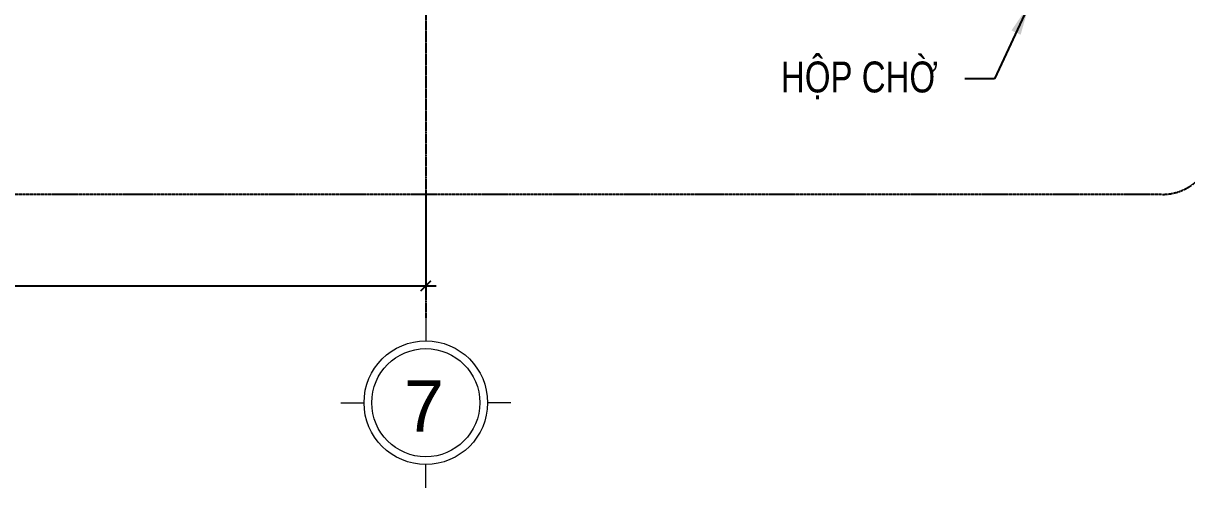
# Model space of a CAD drawing. Extents: x 134921 to 2525442, y -280073 to 23449.
# Drawn here: x 399522 to 410829, y 3091 to 7598 of the extents above; entities that cross this region are included whole.
import ezdxf

# ---------------------------------------------------------------- set-up
doc = ezdxf.new("R2010")
doc.units = 0
doc.header["$PDMODE"] = 3
doc.header["$PDSIZE"] = 100
doc.linetypes.add('DASH2', pattern=[0.375, 0.25, -0.125])
doc.linetypes.add('X_GRID$0$CENTER', pattern=[2, 1.25, -0.25, 0.25, -0.25])
doc.layers.get('0').update_dxf_attribs({"linetype": 'CONTINUOUS'})
doc.layers.get('Defpoints').update_dxf_attribs({"linetype": 'CONTINUOUS'})
for name, color, linetype, lineweight in [('A-ARROW', 4, 'CONTINUOUS', 20), ('dims', 1, 'CONTINUOUS', 18), ('X_LANDSCAPE$0$CAY', 84, 'CONTINUOUS', 5)]:
    doc.layers.add(name, color=color, linetype=linetype, lineweight=lineweight)
for name, color, linetype in [('chuyen-chi-tiet', 30, 'CONTINUOUS'), ('E-DIM1', 9, 'CONTINUOUS'), ('E-TEXT ONG', 4, 'CONTINUOUS'), ('frame', 7, 'CONTINUOUS'), ('X_GRID$0$A-GRID 1', 253, 'X_GRID$0$CENTER')]:
    doc.layers.add(name, color=color, linetype=linetype)
doc.styles.add('E-TEXT DIM', font='vn_vni.shx', dxfattribs={"width": 0.8})
doc.styles.add('E-TEXT GHI CHU', font='vn_vni.shx', dxfattribs={"width": 0.8})
doc.styles.add('TEXT1', font='VHARIAL_1.TTF', dxfattribs={"width": 0.85, "height": 200})
doc.dimstyles.new('E-DIM1', dxfattribs={"dimtxt": 300, "dimasz": 100, "dimexe": 100, "dimexo": 30, "dimgap": 50, "dimtad": 1, "dimdec": 0, "dimzin": 1, "dimdsep": 46, "dimtxsty": 'E-TEXT DIM', "dimblk": 'ARCHTICK', "dimcen": 2, "dimdle": 100, "dimclrd": 256, "dimclre": 252, "dimclrt": 10, "dimadec": 0, "dimazin": 0, "dimtfac": 1, "dimtdec": 0, "dimtix": 1, "dimtmove": 2, "dimatfit": 3, "dimfxl": 1, "dimtolj": 1, "dimtzin": 1, "dimlwd": -1, "dimlwe": -1, "dimarcsym": 0})

# ---------------------------------------------------------------- blocks, each defined once
blk = doc.blocks.new('trujc')
at = {"layer": 'A-ARROW'}
blk.add_circle((762517, 1254561), 1050, dxfattribs=at)
at = {"layer": 'dims'}
for p, q in [((762517, 1256211), (762517, 1255761)), ((760867, 1254561), (761317, 1254561)), ((764167, 1254561), (763717, 1254561)), ((762517, 1252911), (762517, 1253361))]:
    blk.add_line(p, q, dxfattribs=at)
blk.add_circle((762517, 1254561), 1200, dxfattribs=at)
blk = doc.blocks.new('_ArchTick')
at = {"color": 0, "linetype": 'ByBlock', "const_width": 0.15}
blk.add_lwpolyline([(-0.5, -0.5), (0.5, 0.5)], dxfattribs=at)
blk = doc.blocks.new('*D87')
at = {"layer": 'Defpoints', "color": 0, "ltscale": 2, "transparency": 16777216}
for p in [(394433, 5937), (403433, 5937), (403433, 5050)]:
    blk.add_point(p, dxfattribs=at)
at = {"layer": 'E-DIM1', "color": 252, "ltscale": 2, "transparency": 16777216}
for p, q in [((394433, 5907), (394433, 4950)), ((403433, 5907), (403433, 4950))]:
    blk.add_line(p, q, dxfattribs=at)
at = {"layer": 'E-DIM1', "linetype": 'Continuous', "ltscale": 2, "transparency": 16777216}
blk.add_line((394333, 5050), (403533, 5050), dxfattribs=at)
at = {"layer": 'E-DIM1', "ltscale": 2, "transparency": 16777216, "xscale": 100, "yscale": 100, "zscale": 100, "rotation": 180}
blk.add_blockref('_ArchTick', (394433, 5050), dxfattribs=at)
at = {"layer": 'E-DIM1', "ltscale": 2, "transparency": 16777216, "xscale": 100, "yscale": 100, "zscale": 100}
blk.add_blockref('_ArchTick', (403433, 5050), dxfattribs=at)
at = {"layer": 'E-DIM1', "color": 10, "ltscale": 2, "transparency": 16777216, "insert": (398933, 5250), "char_height": 300, "attachment_point": 5, "style": 'E-TEXT DIM'}
blk.add_mtext('\\A1;9000', dxfattribs=at)

msp = doc.modelspace()

# ---------------------------------------------------------------- linework, layer by layer
at = {"layer": 'chuyen-chi-tiet', "linetype": 'DASH2', "ltscale": 5}
msp.add_lwpolyline([(374808.124, 19397.17), (410590.046, 19397.17, -0.414213562), (411090.046, 18897.17), (411090.046, 6437.394, -0.414213562), (410590.046, 5937.394), (374808.124, 5937.394, -0.414213562), (374308.124, 6437.394), (374308.124, 18897.17, -0.414213562)], format="xyb", close=True, dxfattribs=at)
at = {"layer": 'X_GRID$0$A-GRID 1', "ltscale": 10}
msp.add_line((403433.331, 20224.377), (403433.331, 4741.145), dxfattribs=at)

# ---------------------------------------------------------------- block references
at = {"layer": 'X_LANDSCAPE$0$CAY', "xscale": 0.5, "yscale": 0.5, "zscale": 0.5}
msp.add_blockref('trujc', (22174.958, -623364.427), dxfattribs=at)

# ---------------------------------------------------------------- texts
at = {"layer": 'E-TEXT ONG', "linetype": 'Continuous', "style": 'E-TEXT GHI CHU', "width": 0.8}
msp.add_text('HOÄP CHÔØ', height=300, rotation=0.0003558, dxfattribs=at).set_placement((406885.285, 6926.94))
at = {"layer": 'frame', "color": 6, "ltscale": 2, "style": 'TEXT1'}
msp.add_text('7', height=500, dxfattribs=at).set_placement((403220.854, 3633.835))

# ---------------------------------------------------------------- dimensions: what is measured, and where the dimension line sits
at = {"layer": 'E-DIM1', "ltscale": 2}
dim = msp.add_linear_dim(base=(403433.331, 5050.14), p1=(394433.331, 5937.394), p2=(403433.331, 5937.394), dimstyle='E-DIM1', dxfattribs=at)
dim.commit()
dim.dimension.update_dxf_attribs({"geometry": '*D87', "text_midpoint": (398933.331, 5250.14)})

# ---------------------------------------------------------------- leaders
msp.add_leader([(409297.064, 7779.598), (408960.579, 7059.09), (408671.644, 7059.09)], dimstyle='E-DIM1', override={"dimasz": 300}, dxfattribs=at)

doc.saveas('drawing.dxf')
